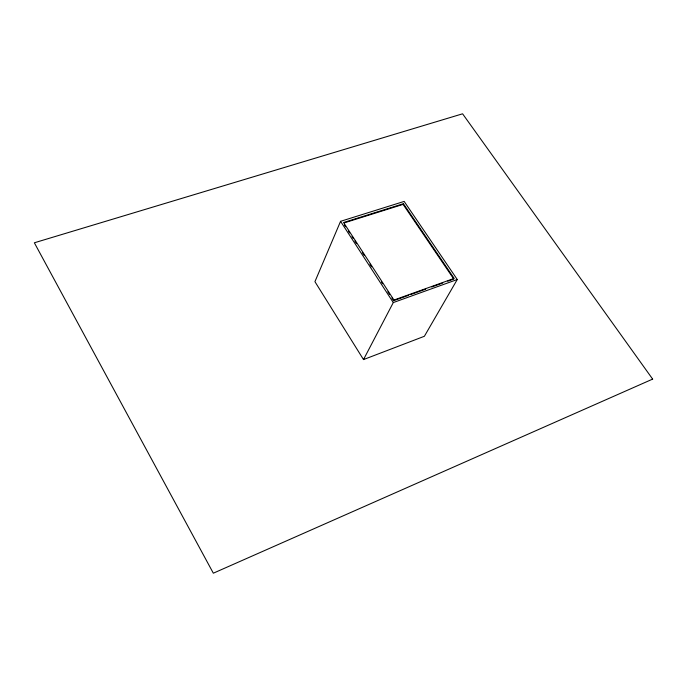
<?xml version="1.0" encoding="UTF-8"?>
<svg xmlns="http://www.w3.org/2000/svg" width="687" height="687" viewBox="0 0 687 687"><rect width="100%" height="100%" fill="white"/><g stroke="black" fill="none" stroke-linecap="round" stroke-linejoin="round"><path stroke-width="1.03" d="M340.563 221.326L314.929 281.67L363.509 359.576L424.377 336.278L457.267 279.515L404.162 201.42L340.563 221.326L393.29 302.572L363.509 359.576M344.29 222.863L403.106 204.391L403.432 203.713L454.15 278.407L393.96 300.039L393.617 300.683L391.882 298.012M393.617 300.683L408.662 295.273M410.663 294.56L425.708 289.15M431.719 286.986L442.754 283.018M447.761 281.215L453.781 279.051L403.106 204.391M393.29 302.572L457.267 279.515M403.432 203.713L343.569 222.502L393.96 300.039M344.427 224.967L345.587 226.744M348.481 231.201L349.64 232.979M351.95 236.543L353.109 238.329M354.844 241L356.587 243.67M362.367 252.584L364.11 255.255M369.889 264.16L371.633 266.831M381.465 281.979L382.625 283.757M387.829 291.777L389.572 294.448M652.65 379.104L213.331 573.198L34.35 242.786L462.591 113.802L652.65 379.104"/></g></svg>
